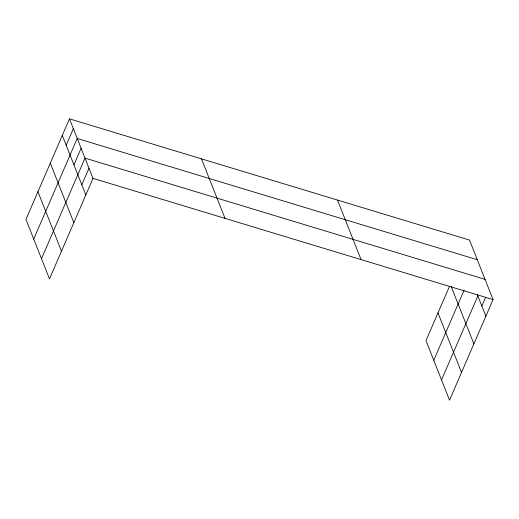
<?xml version="1.0" encoding="UTF-8"?>
<svg xmlns="http://www.w3.org/2000/svg" width="519" height="519" viewBox="0 0 519 519"><rect width="100%" height="100%" fill="white"/><g stroke="black" fill="none" stroke-linecap="round" stroke-linejoin="round"><path stroke-width="0.78" d="M69.468 118.845L25.95 219.407L49.487 278.924L93.005 178.361L69.468 118.845L469.513 240.076L493.05 299.593L449.532 400.155L425.995 340.639L449.415 286.52M66.172 145.255L73.354 128.667M33.716 239.051L77.234 138.482L477.279 259.714M73.938 164.893L81.12 148.304M41.488 258.689L85.006 158.126L485.044 279.358M81.827 184.829L89.002 168.24M433.761 360.283L464.103 290.16M441.526 379.921L477.869 295.947M481.872 306.061L485.615 297.406M93.005 178.361L493.05 299.593M477.311 294.539L485.875 316.181M451.173 286.482L473.879 343.889M437.984 312.931L461.527 372.441M337.499 200.068L361.036 259.584M201.482 158.853L225.019 218.369M62.286 135.433L85.83 194.949M50.298 163.148L73.834 222.657M37.939 191.699L61.482 251.209"/></g></svg>
